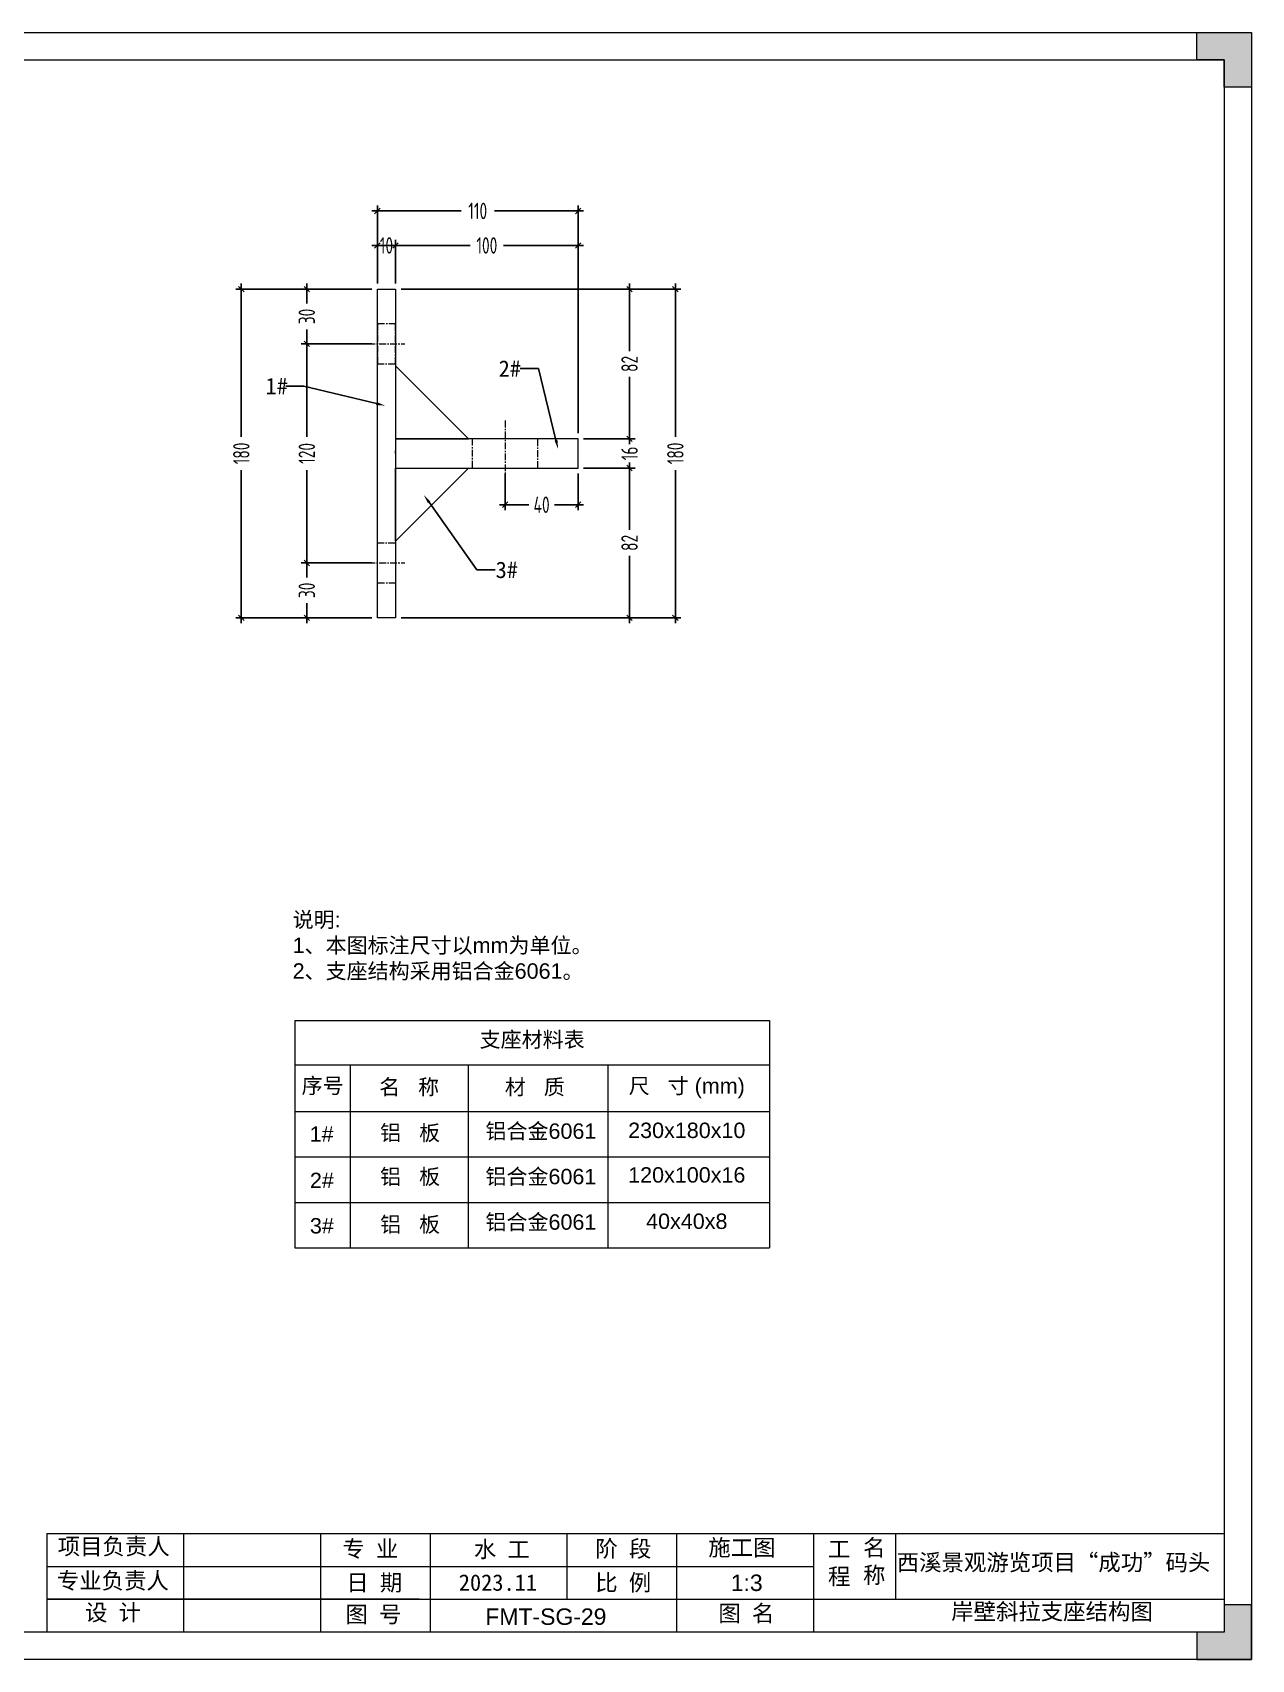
# Model space of a CAD drawing. Header units: millimetres. Extents: x 4 to 2106212, y -117026 to 198097.
# Drawn here: x 2093038 to 2093705, y 189147 to 190038 of the extents above; entities that cross this region are included whole.
import ezdxf
from ezdxf import colors
from ezdxf.entities.mleader import LeaderData, LeaderLine
from ezdxf.math import Vec2, Vec3

# ---------------------------------------------------------------- set-up
doc = ezdxf.new("R2010")
doc.units = ezdxf.units.MM
doc.linetypes.add('CENTER', pattern=[0.6, 0.375, -0.075, 0.075, -0.075])
doc.linetypes.add('CENTER2', pattern=[28.575, 19.05, -3.175, 3.175, -3.175])
doc.layers.add('HR-dimension', color=9, linetype='Continuous')
doc.layers.add('标注', color=9, linetype='Continuous')
for name, color, linetype, lineweight in [('加强板', 140, 'Continuous', 18), ('图框', 7, 'Continuous', 13), ('文本', 3, 'Continuous', 13), ('结构', 4, 'Continuous', 18), ('虚线', 1, 'CENTER2', 0)]:
    doc.layers.add(name, color=color, linetype=linetype, lineweight=lineweight)
doc.styles.add('Arial', font='arial.ttf')
doc.styles.add('hztxt', font='ros1.shx', dxfattribs={"width": 0.8, "bigfont": 'hztxt.shx'})
doc.styles.get("Standard").update_dxf_attribs({"font": 'arial.ttf'})
doc.dimstyles.new('DIM-3', dxfattribs={"dimscale": 3, "dimtxt": 3, "dimasz": 1, "dimexe": 1, "dimexo": 1, "dimgap": 1, "dimtad": 0, "dimdec": 1, "dimrnd": 0.0005, "dimzin": 9, "dimdsep": 46, "dimtxsty": 'hztxt', "dimblk": 'OBLIQUE', "dimcen": 0, "dimdle": 1, "dimclrd": 9, "dimclre": 9, "dimclrt": 2, "dimazin": 2, "dimtfac": 1, "dimtdec": 1, "dimtofl": 0, "dimtmove": 0, "dimatfit": 3, "dimfxl": 1, "dimarcsym": 2})

# ---------------------------------------------------------------- blocks, each defined once
blk = doc.blocks.new('_Oblique')
at = {"color": 0, "linetype": 'ByBlock', "lineweight": -2}
blk.add_line((-0.5, -0.5), (0.5, 0.5), dxfattribs=at)
blk = doc.blocks.new('*D1668')
at = {"layer": 'Defpoints', "color": 0, "ltscale": 10, "transparency": 16777216}
for p in [(2093336.56, 189921.72), (2093236.56, 189897.82), (2093336.56, 189815.82)]:
    blk.add_point(p, dxfattribs=at)
at = {"layer": 'HR-dimension', "color": 9, "lineweight": -2, "ltscale": 10, "transparency": 16777216}
for p, q in [((2093233.56, 189921.72), (2093277.44, 189921.72)), ((2093236.56, 189900.82), (2093236.56, 189924.72)), ((2093339.56, 189921.72), (2093295.68, 189921.72)), ((2093336.56, 189818.82), (2093336.56, 189924.72))]:
    blk.add_line(p, q, dxfattribs=at)
at = {"layer": 'HR-dimension', "color": 9, "lineweight": -2, "ltscale": 10, "transparency": 16777216, "xscale": 3, "yscale": 3, "zscale": 3, "rotation": 180}
blk.add_blockref('_Oblique', (2093236.56, 189921.72), dxfattribs=at)
at = {"layer": 'HR-dimension', "color": 9, "lineweight": -2, "ltscale": 10, "transparency": 16777216, "xscale": 3, "yscale": 3, "zscale": 3}
blk.add_blockref('_Oblique', (2093336.56, 189921.72), dxfattribs=at)
at = {"layer": 'HR-dimension', "color": 2, "ltscale": 10, "transparency": 16777216, "insert": (2093286.56, 189921.72), "char_height": 9, "attachment_point": 5, "style": 'hztxt'}
blk.add_mtext('100', dxfattribs=at)
blk = doc.blocks.new('*D1656')
at = {"layer": 'Defpoints', "color": 0, "ltscale": 10, "transparency": 16777216}
for p in [(2093336.56, 189940.61), (2093226.56, 189897.82), (2093336.56, 189815.82)]:
    blk.add_point(p, dxfattribs=at)
at = {"layer": 'HR-dimension', "color": 9, "lineweight": -2, "ltscale": 10, "transparency": 16777216}
for p, q in [((2093223.56, 189940.61), (2093272.44, 189940.61)), ((2093226.56, 189900.82), (2093226.56, 189943.61)), ((2093339.56, 189940.61), (2093290.68, 189940.61)), ((2093336.56, 189818.82), (2093336.56, 189943.61))]:
    blk.add_line(p, q, dxfattribs=at)
at = {"layer": 'HR-dimension', "color": 9, "lineweight": -2, "ltscale": 10, "transparency": 16777216, "xscale": 3, "yscale": 3, "zscale": 3, "rotation": 180}
blk.add_blockref('_Oblique', (2093226.56, 189940.61), dxfattribs=at)
at = {"layer": 'HR-dimension', "color": 9, "lineweight": -2, "ltscale": 10, "transparency": 16777216, "xscale": 3, "yscale": 3, "zscale": 3}
blk.add_blockref('_Oblique', (2093336.56, 189940.61), dxfattribs=at)
at = {"layer": 'HR-dimension', "color": 2, "ltscale": 10, "transparency": 16777216, "insert": (2093281.56, 189940.61), "char_height": 9, "attachment_point": 5, "style": 'hztxt'}
blk.add_mtext('110', dxfattribs=at)
blk = doc.blocks.new('*D1669')
at = {"layer": 'Defpoints', "color": 0, "ltscale": 10, "transparency": 16777216}
for p in [(2093336.56, 189799.82), (2093364.72, 189799.82), (2093236.56, 189717.82)]:
    blk.add_point(p, dxfattribs=at)
at = {"layer": 'HR-dimension', "color": 9, "lineweight": -2, "ltscale": 10, "transparency": 16777216}
for p, q in [((2093364.72, 189802.82), (2093364.72, 189765.9)), ((2093339.56, 189799.82), (2093367.72, 189799.82)), ((2093364.72, 189714.82), (2093364.72, 189751.74)), ((2093239.56, 189717.82), (2093367.72, 189717.82))]:
    blk.add_line(p, q, dxfattribs=at)
at = {"layer": 'HR-dimension', "color": 9, "lineweight": -2, "ltscale": 10, "transparency": 16777216, "xscale": 3, "yscale": 3, "zscale": 3}
for p, rotation in [((2093364.72, 189799.82), 90), ((2093364.72, 189717.82), 270)]:
    blk.add_blockref('_Oblique', p, dxfattribs=dict(at, rotation=rotation))
at = {"layer": 'HR-dimension', "color": 2, "ltscale": 10, "transparency": 16777216, "insert": (2093364.72, 189758.82), "char_height": 9, "attachment_point": 5, "rotation": 90, "style": 'hztxt'}
blk.add_mtext('82', dxfattribs=at)
blk = doc.blocks.new('*D1657')
at = {"layer": 'Defpoints', "color": 0, "ltscale": 10, "transparency": 16777216}
for p in [(2093336.56, 189815.82), (2093364.72, 189815.82), (2093336.56, 189799.82)]:
    blk.add_point(p, dxfattribs=at)
at = {"layer": 'HR-dimension', "color": 9, "lineweight": -2, "ltscale": 10, "transparency": 16777216}
for p, q in [((2093339.56, 189815.82), (2093367.72, 189815.82)), ((2093364.72, 189815.82), (2093364.72, 189818.82)), ((2093339.56, 189799.82), (2093367.72, 189799.82)), ((2093364.72, 189799.82), (2093364.72, 189796.82))]:
    blk.add_line(p, q, dxfattribs=at)
at = {"layer": 'HR-dimension', "color": 9, "lineweight": -2, "ltscale": 10, "transparency": 16777216, "xscale": 3, "yscale": 3, "zscale": 3}
for p, rotation in [((2093364.72, 189815.82), 270), ((2093364.72, 189799.82), 90)]:
    blk.add_blockref('_Oblique', p, dxfattribs=dict(at, rotation=rotation))
at = {"layer": 'HR-dimension', "color": 2, "ltscale": 10, "transparency": 16777216, "insert": (2093364.72, 189807.82), "char_height": 9, "attachment_point": 5, "rotation": 90, "style": 'hztxt'}
blk.add_mtext('16', dxfattribs=at)
blk = doc.blocks.new('*D1658')
at = {"layer": 'Defpoints', "color": 0, "ltscale": 10, "transparency": 16777216}
for p in [(2093236.56, 189897.82), (2093364.72, 189897.82), (2093336.56, 189815.82)]:
    blk.add_point(p, dxfattribs=at)
at = {"layer": 'HR-dimension', "color": 9, "lineweight": -2, "ltscale": 10, "transparency": 16777216}
for p, q in [((2093364.72, 189900.82), (2093364.72, 189863.9)), ((2093239.56, 189897.82), (2093367.72, 189897.82)), ((2093364.72, 189812.82), (2093364.72, 189849.74)), ((2093339.56, 189815.82), (2093367.72, 189815.82))]:
    blk.add_line(p, q, dxfattribs=at)
at = {"layer": 'HR-dimension', "color": 9, "lineweight": -2, "ltscale": 10, "transparency": 16777216, "xscale": 3, "yscale": 3, "zscale": 3}
for p, rotation in [((2093364.72, 189897.82), 90), ((2093364.72, 189815.82), 270)]:
    blk.add_blockref('_Oblique', p, dxfattribs=dict(at, rotation=rotation))
at = {"layer": 'HR-dimension', "color": 2, "ltscale": 10, "transparency": 16777216, "insert": (2093364.72, 189856.82), "char_height": 9, "attachment_point": 5, "rotation": 90, "style": 'hztxt'}
blk.add_mtext('82', dxfattribs=at)
blk = doc.blocks.new('*D1659')
at = {"layer": 'Defpoints', "color": 0, "ltscale": 10, "transparency": 16777216}
for p in [(2093236.56, 189897.82), (2093389.83, 189897.82), (2093236.56, 189717.82)]:
    blk.add_point(p, dxfattribs=at)
at = {"layer": 'HR-dimension', "color": 9, "lineweight": -2, "ltscale": 10, "transparency": 16777216}
for p, q in [((2093389.83, 189900.82), (2093389.83, 189816.94)), ((2093239.56, 189897.82), (2093392.83, 189897.82)), ((2093389.83, 189714.82), (2093389.83, 189798.7)), ((2093239.56, 189717.82), (2093392.83, 189717.82))]:
    blk.add_line(p, q, dxfattribs=at)
at = {"layer": 'HR-dimension', "color": 9, "lineweight": -2, "ltscale": 10, "transparency": 16777216, "xscale": 3, "yscale": 3, "zscale": 3}
for p, rotation in [((2093389.83, 189897.82), 90), ((2093389.83, 189717.82), 270)]:
    blk.add_blockref('_Oblique', p, dxfattribs=dict(at, rotation=rotation))
at = {"layer": 'HR-dimension', "color": 2, "ltscale": 10, "transparency": 16777216, "insert": (2093389.83, 189807.82), "char_height": 9, "attachment_point": 5, "rotation": 90, "style": 'hztxt'}
blk.add_mtext('180', dxfattribs=at)
blk = doc.blocks.new('*D1682')
at = {"layer": 'Defpoints', "color": 0, "ltscale": 10, "transparency": 16777216}
for p in [(2093236.56, 189921.72), (2093226.56, 189897.82), (2093236.56, 189897.82)]:
    blk.add_point(p, dxfattribs=at)
at = {"layer": 'HR-dimension', "color": 9, "lineweight": -2, "ltscale": 10, "transparency": 16777216}
for p, q in [((2093223.56, 189921.72), (2093239.56, 189921.72)), ((2093226.56, 189900.82), (2093226.56, 189924.72)), ((2093236.56, 189900.82), (2093236.56, 189924.72))]:
    blk.add_line(p, q, dxfattribs=at)
at = {"layer": 'HR-dimension', "color": 9, "lineweight": -2, "ltscale": 10, "transparency": 16777216, "xscale": 3, "yscale": 3, "zscale": 3, "rotation": 180}
blk.add_blockref('_Oblique', (2093226.56, 189921.72), dxfattribs=at)
at = {"layer": 'HR-dimension', "color": 9, "lineweight": -2, "ltscale": 10, "transparency": 16777216, "xscale": 3, "yscale": 3, "zscale": 3}
blk.add_blockref('_Oblique', (2093236.56, 189921.72), dxfattribs=at)
at = {"layer": 'HR-dimension', "color": 2, "ltscale": 10, "transparency": 16777216, "insert": (2093231.56, 189921.72), "char_height": 9, "attachment_point": 5, "style": 'hztxt'}
blk.add_mtext('10', dxfattribs=at)
blk = doc.blocks.new('GW-TK')
at = {"layer": '图框', "linetype": 'Continuous', "lineweight": 0}
h = blk.add_hatch(color=256, dxfattribs=at)
h.dxf.hatch_style = 1
h.paths.add_polyline_path([(927593.55, 464715.01), (927593.55, 464710.01), (927598.55, 464710.01), (927598.55, 464705.01), (927603.55, 464705.01), (927603.55, 464715.01)])
h = blk.add_hatch(color=256, dxfattribs=at)
h.dxf.hatch_style = 1
h.paths.add_polyline_path([(927603.55, 464418.01), (927603.55, 464428.01), (927598.55, 464428.01), (927598.55, 464423.01), (927593.55, 464423.01), (927593.55, 464418.01)])
at = {"layer": '图框', "linetype": 'Continuous'}
for p, q in [((927383.55, 464441.02), (927383.55, 464423.01)), ((927408.55, 464441.02), (927408.55, 464423.01)), ((927433.55, 464441.02), (927433.55, 464423.01)), ((927453.55, 464441.02), (927453.55, 464423.01)), ((927478.55, 464441.02), (927478.55, 464429.01)), ((927498.55, 464441.02), (927498.55, 464423.01)), ((927523.55, 464441.02), (927523.55, 464423.01)), ((927538.55, 464441.02), (927538.55, 464429.01)), ((927383.55, 464435.01), (927523.55, 464435.01)), ((927451.56, 464429.01), (927383.55, 464429.01)), ((927383.55, 464429.01), (927598.55, 464429.01))]:
    blk.add_line(p, q, dxfattribs=at)
at = {"layer": '图框'}
for points in [[(927183.55, 464715.01), (927603.55, 464715.01), (927603.55, 464418.01), (927183.55, 464418.01)], [(927188.55, 464710.01), (927598.55, 464710.01), (927598.55, 464423.01), (927188.55, 464423.01)]]:
    blk.add_lwpolyline(points, close=True, dxfattribs=at)
at = {"layer": '图框', "linetype": 'Continuous', "lineweight": 0}
for points in [[(927598.55, 464705.01), (927598.55, 464710.01), (927593.55, 464710.01), (927593.55, 464715.01), (927603.55, 464715.01), (927603.55, 464705.01)], [(927598.55, 464428.01), (927598.55, 464423.01), (927593.55, 464423.01), (927593.55, 464418.01), (927603.55, 464418.01), (927603.55, 464428.01)]]:
    blk.add_lwpolyline(points, close=True, dxfattribs=at)
at = {"layer": '图框', "linetype": 'Continuous'}
blk.add_lwpolyline([(927383.55, 464441.02), (927598.55, 464441.02)], dxfattribs=at)
at = {"layer": '图框', "linetype": 'Continuous', "char_height": 3, "attachment_point": 1}
for s, width, heights, insert in [('{\\fSimSun|b0|i0|c134|p2;项目负责人}', 26.0225, [0], (927385.56, 464440.15)), ('{\\fSimSun|b0|i0|c134|p2;名 称}', 5.2119, [0], (927532.62, 464439.93)), ('{\\fSimSun|b0|i0|c134|p2;专 业}', 12.8345, [0], (927437.53, 464439.73)), ('{\\fSimSun|b0|i0|c134|p2;阶 段}', 17.4775, [0], (927483.73, 464439.73)), ('{\\fSimSun|b0|i0|c134|p2;工 程}', 5.2119, [0], (927526.21, 464439.66)), ('{\\fSimSun|b0|i0|c134|p2;专业负责人}', 24.6361, [2.04], (927385.39, 464433.9)), ('{\\fSimSun|b0|i0|c134|p2;日 期}', 11.224, [0], (927438.25, 464433.55)), ('{\\fSimSun|b0|i0|c134|p2;比 例}', 10.9146, [0], (927483.71, 464433.55)), ('{\\fSimSun|b0|i0|c134|p2;设 计}', 16.2353, [0], (927390.55, 464428.09)), ('{\\fSimSun|b0|i0|c134|p2;图 号}', 23.6261, [0], (927438.11, 464427.75)), ('{\\fSimSun|b0|i0|c134|p2;图 名}', 12.066, [0], (927506.19, 464427.94))]:
    blk.add_mtext_dynamic_manual_height_columns(s, width=width, gutter_width=17.5, heights=heights, dxfattribs=dict(at, insert=insert))
at = {"layer": '图框', "color": 3, "linetype": 'Continuous', "char_height": 3, "attachment_point": 1}
for s, width, insert in [('\\pt9;{\\fSimSun|b0|i0|c134|p2;施工图}', 18.6303, (927504.36, 464439.94)), ('{\\fSimSun|b0|i0|c134|p2;水 工}', 11.224, (927461.55, 464439.63)), ('\\pt9;{\\fSimSun|b0|i0|c134|p2;西溪景观游览项目“成功”码头}', 60.0149, (927538.77, 464437.24)), ('{\\fSimSun|b0|i0|c134|p2;2023.11}', 11.224, (927458.8, 464433.55))]:
    blk.add_mtext_dynamic_manual_height_columns(s, width=width, gutter_width=17.5, heights=[0], dxfattribs=dict(at, insert=insert))
blk = doc.blocks.new('*D1683')
at = {"layer": 'Defpoints', "color": 0, "ltscale": 10, "transparency": 16777216}
for p in [(2093296.56, 189799.82), (2093336.56, 189799.82), (2093296.56, 189779.72)]:
    blk.add_point(p, dxfattribs=at)
at = {"layer": 'HR-dimension', "color": 9, "lineweight": -2, "ltscale": 10, "transparency": 16777216}
for p, q in [((2093296.56, 189796.82), (2093296.56, 189776.72)), ((2093336.56, 189796.82), (2093336.56, 189776.72)), ((2093293.56, 189779.72), (2093309.48, 189779.72)), ((2093339.56, 189779.72), (2093323.64, 189779.72))]:
    blk.add_line(p, q, dxfattribs=at)
at = {"layer": 'HR-dimension', "color": 9, "lineweight": -2, "ltscale": 10, "transparency": 16777216, "xscale": 3, "yscale": 3, "zscale": 3, "rotation": 180}
blk.add_blockref('_Oblique', (2093296.56, 189779.72), dxfattribs=at)
at = {"layer": 'HR-dimension', "color": 9, "lineweight": -2, "ltscale": 10, "transparency": 16777216, "xscale": 3, "yscale": 3, "zscale": 3}
blk.add_blockref('_Oblique', (2093336.56, 189779.72), dxfattribs=at)
at = {"layer": 'HR-dimension', "color": 2, "ltscale": 10, "transparency": 16777216, "insert": (2093316.56, 189779.72), "char_height": 9, "attachment_point": 5, "style": 'hztxt'}
blk.add_mtext('40', dxfattribs=at)
blk = doc.blocks.new('*D1700')
at = {"layer": 'Defpoints', "color": 0, "ltscale": 10, "transparency": 16777216}
for p in [(2093226.56, 189897.82), (2093187.91, 189867.82), (2093226.56, 189867.82)]:
    blk.add_point(p, dxfattribs=at)
at = {"layer": 'HR-dimension', "color": 9, "lineweight": -2, "ltscale": 10, "transparency": 16777216}
for p, q in [((2093187.91, 189900.82), (2093187.91, 189889.9)), ((2093223.56, 189897.82), (2093184.91, 189897.82)), ((2093187.91, 189864.82), (2093187.91, 189875.74)), ((2093223.56, 189867.82), (2093184.91, 189867.82))]:
    blk.add_line(p, q, dxfattribs=at)
at = {"layer": 'HR-dimension', "color": 9, "lineweight": -2, "ltscale": 10, "transparency": 16777216, "xscale": 3, "yscale": 3, "zscale": 3}
for p, rotation in [((2093187.91, 189897.82), 90), ((2093187.91, 189867.82), 270)]:
    blk.add_blockref('_Oblique', p, dxfattribs=dict(at, rotation=rotation))
at = {"layer": 'HR-dimension', "color": 2, "ltscale": 10, "transparency": 16777216, "insert": (2093187.91, 189882.82), "char_height": 9, "attachment_point": 5, "rotation": 90, "style": 'hztxt'}
blk.add_mtext('30', dxfattribs=at)
blk = doc.blocks.new('*D1699')
at = {"layer": 'Defpoints', "color": 0, "ltscale": 10, "transparency": 16777216}
for p in [(2093226.56, 189867.82), (2093187.91, 189747.82), (2093226.56, 189747.82)]:
    blk.add_point(p, dxfattribs=at)
at = {"layer": 'HR-dimension', "color": 9, "lineweight": -2, "ltscale": 10, "transparency": 16777216}
for p, q in [((2093223.56, 189867.82), (2093184.91, 189867.82)), ((2093187.91, 189870.82), (2093187.91, 189816.94)), ((2093187.91, 189744.82), (2093187.91, 189798.7)), ((2093223.56, 189747.82), (2093184.91, 189747.82))]:
    blk.add_line(p, q, dxfattribs=at)
at = {"layer": 'HR-dimension', "color": 9, "lineweight": -2, "ltscale": 10, "transparency": 16777216, "xscale": 3, "yscale": 3, "zscale": 3}
for p, rotation in [((2093187.91, 189867.82), 90), ((2093187.91, 189747.82), 270)]:
    blk.add_blockref('_Oblique', p, dxfattribs=dict(at, rotation=rotation))
at = {"layer": 'HR-dimension', "color": 2, "ltscale": 10, "transparency": 16777216, "insert": (2093187.91, 189807.82), "char_height": 9, "attachment_point": 5, "rotation": 90, "style": 'hztxt'}
blk.add_mtext('120', dxfattribs=at)
blk = doc.blocks.new('*D1701')
at = {"layer": 'Defpoints', "color": 0, "ltscale": 10, "transparency": 16777216}
for p in [(2093226.56, 189747.82), (2093187.91, 189717.82), (2093226.56, 189717.82)]:
    blk.add_point(p, dxfattribs=at)
at = {"layer": 'HR-dimension', "color": 9, "lineweight": -2, "ltscale": 10, "transparency": 16777216}
for p, q in [((2093187.91, 189750.82), (2093187.91, 189739.9)), ((2093223.56, 189747.82), (2093184.91, 189747.82)), ((2093187.91, 189714.82), (2093187.91, 189725.74)), ((2093223.56, 189717.82), (2093184.91, 189717.82))]:
    blk.add_line(p, q, dxfattribs=at)
at = {"layer": 'HR-dimension', "color": 9, "lineweight": -2, "ltscale": 10, "transparency": 16777216, "xscale": 3, "yscale": 3, "zscale": 3}
for p, rotation in [((2093187.91, 189747.82), 90), ((2093187.91, 189717.82), 270)]:
    blk.add_blockref('_Oblique', p, dxfattribs=dict(at, rotation=rotation))
at = {"layer": 'HR-dimension', "color": 2, "ltscale": 10, "transparency": 16777216, "insert": (2093187.91, 189732.82), "char_height": 9, "attachment_point": 5, "rotation": 90, "style": 'hztxt'}
blk.add_mtext('30', dxfattribs=at)
blk = doc.blocks.new('*D1702')
at = {"layer": 'Defpoints', "color": 0, "ltscale": 10, "transparency": 16777216}
for p in [(2093152.05, 189897.82), (2093226.56, 189897.82), (2093226.56, 189717.82)]:
    blk.add_point(p, dxfattribs=at)
at = {"layer": 'HR-dimension', "color": 9, "lineweight": -2, "ltscale": 10, "transparency": 16777216}
for p, q in [((2093152.05, 189900.82), (2093152.05, 189816.94)), ((2093223.56, 189897.82), (2093149.05, 189897.82)), ((2093152.05, 189714.82), (2093152.05, 189798.7)), ((2093223.56, 189717.82), (2093149.05, 189717.82))]:
    blk.add_line(p, q, dxfattribs=at)
at = {"layer": 'HR-dimension', "color": 9, "lineweight": -2, "ltscale": 10, "transparency": 16777216, "xscale": 3, "yscale": 3, "zscale": 3}
for p, rotation in [((2093152.05, 189897.82), 90), ((2093152.05, 189717.82), 270)]:
    blk.add_blockref('_Oblique', p, dxfattribs=dict(at, rotation=rotation))
at = {"layer": 'HR-dimension', "color": 2, "ltscale": 10, "transparency": 16777216, "insert": (2093152.05, 189807.82), "char_height": 9, "attachment_point": 5, "rotation": 90, "style": 'hztxt'}
blk.add_mtext('180', dxfattribs=at)

msp = doc.modelspace()

# ---------------------------------------------------------------- linework, layer by layer
msp.add_line((2093236.5616, 189809.222), (2093236.5616, 189807.822))
at = {"layer": '加强板', "color": 3}
for points in [[(2093236.5616, 189855.822), (2093236.5616, 189815.822), (2093276.5616, 189815.822), (2093236.5616, 189855.822)], [(2093236.5616, 189759.822), (2093236.5616, 189799.822), (2093276.5616, 189799.822), (2093236.5616, 189759.822)]]:
    msp.add_lwpolyline(points, dxfattribs=at)
msp.add_lwpolyline([(2093336.5616, 189815.822), (2093236.5616, 189815.822), (2093236.5616, 189799.822), (2093336.5616, 189799.822)], close=True, dxfattribs=at)
at = {"layer": '文本'}
for p, q in [((2093181.4351, 189497.2175), (2093181.4351, 189372.7352)), ((2093181.4351, 189497.2175), (2093441.3119, 189497.2175)), ((2093441.3119, 189497.2175), (2093441.3119, 189372.7352)), ((2093181.4351, 189473.0127), (2093441.3119, 189473.0127)), ((2093211.7272, 189473.0127), (2093211.7272, 189372.7352)), ((2093276.3107, 189473.0127), (2093276.3107, 189372.7352)), ((2093352.9083, 189473.0127), (2093352.9083, 189372.7352)), ((2093441.3119, 189473.0127), (2093441.3119, 189373.0128)), ((2093181.4351, 189447.4246), (2093441.3119, 189447.4246)), ((2093181.4351, 189422.5282), (2093441.3119, 189422.5282)), ((2093181.4351, 189397.6317), (2093441.3119, 189397.6317)), ((2093181.4351, 189372.7352), (2093441.3119, 189372.7352))]:
    msp.add_line(p, q, dxfattribs=at)
at = {"layer": '结构', "color": 6}
msp.add_lwpolyline([(2093226.5616, 189897.822), (2093236.5616, 189897.822), (2093236.5616, 189717.822), (2093226.5616, 189717.822)], close=True, dxfattribs=at)
at = {"layer": '虚线', "color": 1, "linetype": 'CENTER', "ltscale": 10}
for points in [[(2093236.5616, 189856.822), (2093236.5616, 189878.822), (2093226.5616, 189878.822), (2093226.5616, 189856.822)], [(2093314.5616, 189815.822), (2093278.5616, 189815.822), (2093278.5616, 189799.822), (2093314.5616, 189799.822)], [(2093236.5616, 189758.822), (2093236.5616, 189736.822), (2093226.5616, 189736.822), (2093226.5616, 189758.822)]]:
    msp.add_lwpolyline(points, close=True, dxfattribs=at)
for points in [[(2093221.5616, 189867.822), (2093241.5616, 189867.822)], [(2093296.5616, 189825.822), (2093296.5616, 189793.822)], [(2093221.5616, 189747.822), (2093241.5616, 189747.822)]]:
    msp.add_lwpolyline(points, dxfattribs=at)

# ---------------------------------------------------------------- block references
at = {"layer": '文本', "xscale": 3, "yscale": 3, "zscale": 3}
msp.add_blockref('GW-TK', (-689105.2171, -1204106.72), dxfattribs=at)

# ---------------------------------------------------------------- texts
at = {"layer": '文本', "style": 'Arial'}
for p in [(2093285.7973, 189432.4557), (2093285.7973, 189407.5592), (2093285.7973, 189382.6627)]:
    msp.add_text('铝合金6061', height=8.4375, dxfattribs=at).set_placement(p)
at = {"layer": '文本', "insert": (2093180.1488, 189556.6923), "char_height": 8.4375, "attachment_point": 1, "style": 'Arial'}
msp.add_mtext_dynamic_manual_height_columns('{\\fSimSun|b0|i0|c134|p2;说明}:\\P1{\\fSimSun|b0|i0|c134|p2;、本图标注尺寸以}mm{\\fSimSun|b0|i0|c134|p2;为单位。\\P}2{\\fSimSun|b0|i0|c134|p2;、支座结构采用铝合金}6061{\\fSimSun|b0|i0|c134|p2;。}', width=186.979168, gutter_width=12.5, heights=[0], dxfattribs=at)
at = {"layer": '文本', "char_height": 8.4375, "attachment_point": 5, "style": 'Arial'}
for s, insert in [('支座材料表', (2093311.3676, 189486.3911)), ('序号', (2093196.6142, 189461.0972)), ('名   称', (2093243.9701, 189460.3825)), ('材   质', (2093312.8323, 189460.3825)), ('尺   寸 (mm)', (2093396.0796, 189460.1985)), ('1#', (2093196.0372, 189435.0637)), ('铝   板', (2093244.5161, 189435.2709)), ('230x180x10', (2093396.0796, 189437.0378)), ('2#', (2093196.1877, 189409.6723)), ('铝   板', (2093244.5161, 189411.2732)), ('120x100x16', (2093396.0796, 189412.6259)), ('3#', (2093196.1877, 189384.7758)), ('铝   板', (2093244.5161, 189385.1219)), ('40x40x8', (2093396.0796, 189387.2448))]:
    msp.add_mtext(s, dxfattribs=dict(at, insert=insert))
at = {"layer": '文本', "color": 6, "char_height": 9, "attachment_point": 1, "style": 'Arial'}
for s, width, gutter_width, heights, insert in [('1:3', 19.702496, 1.4062, [0], (2093420.1874, 189193.811)), ('岸壁斜拉支座结构图', 164.493338, 1.4062, [0], (2093540.9001, 189178.0751)), ('{\\C256;FMT-SG-29}', 69.470087, 0, [9.4744], (2093285.7128, 189175.2669))]:
    msp.add_mtext_dynamic_manual_height_columns(s, width=width, gutter_width=gutter_width, heights=heights, dxfattribs=dict(at, insert=insert))

# ---------------------------------------------------------------- dimensions: what is measured, and where the dimension line sits
at = {"layer": 'HR-dimension', "ltscale": 10}
for base, p1, p2, picture, middle in [((2093336.5616, 189940.6106), (2093226.5616, 189897.822), (2093336.5616, 189815.822), '*D1656', (2093281.5616, 189940.6106)), ((2093336.5616, 189921.7174), (2093236.5616, 189897.822), (2093336.5616, 189815.822), '*D1668', (2093286.5616, 189921.7174)), ((2093296.5616, 189779.7225), (2093336.5616, 189799.822), (2093296.5616, 189799.822), '*D1683', (2093316.5616, 189779.7225))]:
    dim = msp.add_linear_dim(base=base, p1=p1, p2=p2, dimstyle='DIM-3', dxfattribs=at)
    dim.commit()
    dim.dimension.update_dxf_attribs({"geometry": picture, "text_midpoint": middle})
dim = msp.add_linear_dim(base=(2093236.5616, 189921.7174), p1=(2093226.5616, 189897.822), p2=(2093236.5616, 189897.822), dimstyle='DIM-3', dxfattribs=at)
dim.commit()
dim.dimension.update_dxf_attribs({"geometry": '*D1682', "text_midpoint": (2093231.5616, 189921.7174), "dimtype": 160})
for base, p1, p2, picture, middle in [((2093152.0495, 189897.822), (2093226.5616, 189717.822), (2093226.5616, 189897.822), '*D1702', (2093152.0495, 189807.822)), ((2093187.9125, 189867.822), (2093226.5616, 189897.822), (2093226.5616, 189867.822), '*D1700', (2093187.9125, 189882.822)), ((2093364.7162, 189897.822), (2093336.5616, 189815.822), (2093236.5616, 189897.822), '*D1658', (2093364.7162, 189856.822)), ((2093389.8342, 189897.822), (2093236.5616, 189717.822), (2093236.5616, 189897.822), '*D1659', (2093389.8342, 189807.822)), ((2093187.9125, 189747.822), (2093226.5616, 189867.822), (2093226.5616, 189747.822), '*D1699', (2093187.9125, 189807.822)), ((2093364.7162, 189815.822), (2093336.5616, 189799.822), (2093336.5616, 189815.822), '*D1657', (2093364.7162, 189807.822)), ((2093364.7162, 189799.822), (2093236.5616, 189717.822), (2093336.5616, 189799.822), '*D1669', (2093364.7162, 189758.822)), ((2093187.9125, 189717.822), (2093226.5616, 189747.822), (2093226.5616, 189717.822), '*D1701', (2093187.9125, 189732.822))]:
    dim = msp.add_linear_dim(base=base, p1=p1, p2=p2, angle=90, dimstyle='DIM-3', dxfattribs=at)
    dim.commit()
    dim.dimension.update_dxf_attribs({"geometry": picture, "text_midpoint": middle})

# ---------------------------------------------------------------- leaders
at = {"layer": '标注', "color": 6}
ml = msp.add_multileader_mtext('Standard', dxfattribs=at)
ml.set_content('{\\fSimSun|b0|i0|c134|p2;2#}', color=6, style='Arial')
ml.set_leader_properties(color=9)
ml.build(insert=Vec2(0, 0))
ml.multileader.update_dxf_attribs({"dogleg_length": 100, "arrow_head_size": 5})
ctx = ml.context
ctx.base_point, ctx.char_height, ctx.arrow_head_size, ctx.landing_gap_size, ctx.plane_origin = Vec3(2093292.8146, 189854.2682), 9, 5, 0.2, Vec3(2093212.8592, 320900.275)
notes = []
notes.append((ctx, [(1, (1, 1, 0), (2093314.8646, 189854.2682), (-1, 0), 10, [(0, [(2093325.6127, 189810.1838)], 0, [])])]))
ctx.mtext.insert, ctx.mtext.width, ctx.mtext.defined_height, ctx.mtext.flow_direction = Vec3(2093293.0146, 189858.7682), 100, 36.9267, 5
ml = msp.add_multileader_mtext('Standard', dxfattribs=at)
ml.set_content('{\\fSimSun|b0|i0|c134|p2;1#}', color=6, style='Arial')
ml.set_leader_properties(color=9)
ml.build(insert=Vec2(0, 0))
ml.multileader.update_dxf_attribs({"dogleg_length": 100, "arrow_head_size": 5})
ctx = ml.context
ctx.base_point, ctx.char_height, ctx.arrow_head_size, ctx.landing_gap_size, ctx.plane_origin = Vec3(2093165.1171, 189844.7386), 9, 5, 0.2, Vec3(2093121.3234, 320874.4081)
notes.append((ctx, [(1, (1, 1, 0), (2093186.3671, 189844.7386), (-1, 0), 10, [(0, [(2093230.8807, 189833.9684)], 0, [])])]))
ctx.mtext.insert, ctx.mtext.width, ctx.mtext.defined_height, ctx.mtext.flow_direction = Vec3(2093165.3171, 189849.2386), 100, 36.9267, 5
ml = msp.add_multileader_mtext('Standard', dxfattribs=at)
ml.set_content('{\\fSimSun|b0|i0|c134|p2;1#}', color=6, style='Arial')
ml.set_leader_properties(color=9)
ml.build(insert=Vec2(0, 0))
ml.multileader.update_dxf_attribs({"dogleg_length": 100, "arrow_head_size": 5})
ctx = ml.context
ctx.base_point, ctx.char_height, ctx.arrow_head_size, ctx.landing_gap_size, ctx.plane_origin = Vec3(2092995.4451, 189833.2067), 9, 5, 0.2, Vec3(2092920.8736, 320854.3773)
notes.append((ctx, [(0, (1, 1, 0), (2092985.4451, 189833.2067), (1, 0), 10, [(0, [(2092925.9266, 189818.0798)], 0, [])])]))
ctx.mtext.insert, ctx.mtext.width, ctx.mtext.defined_height, ctx.mtext.flow_direction = Vec3(2092995.6451, 189837.7067), 100, 36.9267, 5
ml = msp.add_multileader_mtext('Standard', dxfattribs=at)
ml.set_content('{\\fSimSun|b0|i0|c134|p2;3#}', color=6, style='Arial')
ml.set_leader_properties(color=9)
ml.build(insert=Vec2(0, 0))
ml.multileader.update_dxf_attribs({"dogleg_length": 100, "arrow_head_size": 5})
ctx = ml.context
ctx.base_point, ctx.char_height, ctx.arrow_head_size, ctx.landing_gap_size, ctx.plane_origin = Vec3(2093291.1544, 189744.0701), 9, 5, 0.2, Vec3(2093190.271, 320764.5264)
notes.append((ctx, [(0, (1, 1, 0), (2093281.1544, 189744.0701), (1, 0), 10, [(0, [(2093252.0129, 189785.1191)], 0, [])])]))
ctx.mtext.insert, ctx.mtext.width, ctx.mtext.defined_height, ctx.mtext.flow_direction = Vec3(2093291.3544, 189748.5701), 100, 36.9267, 5
ml = msp.add_multileader_mtext('Standard', dxfattribs=at)
ml.set_content('{\\fSimSun|b0|i0|c134|p2;1#}', color=6, style='Arial')
ml.set_leader_properties(color=9)
ml.build(insert=Vec2(0, 0))
ml.multileader.update_dxf_attribs({"dogleg_length": 100, "arrow_head_size": 5})
ctx = ml.context
ctx.base_point, ctx.char_height, ctx.arrow_head_size, ctx.landing_gap_size, ctx.plane_origin = Vec3(2093004.5925, 189531.5524), 9, 5, 0.2, Vec3(2092930.0211, 320552.7229)
notes.append((ctx, [(0, (1, 1, 0), (2092994.5925, 189531.5524), (1, 0), 10, [(0, [(2092935.0741, 189516.4255)], 0, [])])]))
ctx.mtext.insert, ctx.mtext.width, ctx.mtext.defined_height, ctx.mtext.flow_direction = Vec3(2093004.7925, 189536.0524), 100, 36.9267, 5
for ctx, leaders in notes:
    for number, flags, end, landing, length, lines in leaders:
        leader = LeaderData()
        leader.index, (leader.has_last_leader_line, leader.has_dogleg_vector, leader.attachment_direction) = number, flags
        leader.last_leader_point, leader.dogleg_vector, leader.dogleg_length = Vec3(end), Vec3(landing), length
        for number, points, colour, breaks in lines:
            line = LeaderLine()
            line.index, line.vertices, line.color, line.breaks = number, Vec3.list(points), colors.encode_raw_color(colour), breaks
            leader.lines.append(line)
        ctx.leaders.append(leader)

doc.saveas('drawing.dxf')
